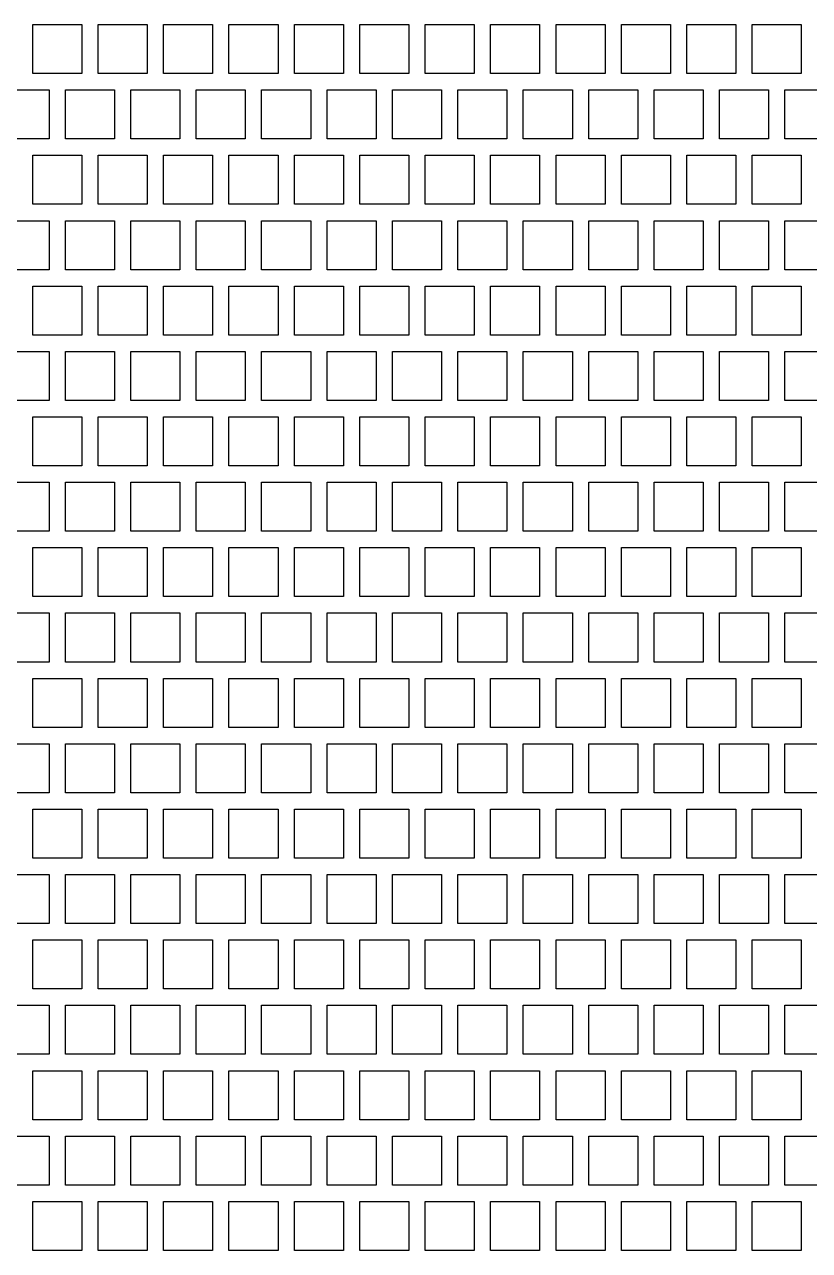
# Model space of a CAD drawing. Header units: metres. Extents: x 32 to 1978, y 32 to 1968.
# Drawn here: x 1250 to 1490, y 1592.5 to 1967.5 of the extents above; entities that cross this region are included whole.
import ezdxf

# ---------------------------------------------------------------- set-up
doc = ezdxf.new("R2010")
doc.units = ezdxf.units.M

msp = doc.modelspace()

# ---------------------------------------------------------------- linework, layer by layer
for points in [[(1252.5, 1952.5), (1252.5, 1967.5), (1267.5, 1967.5), (1267.5, 1952.5), (1252.5, 1952.5), (1252.5, 1952.5)], [(1272.5, 1952.5), (1272.5, 1967.5), (1287.5, 1967.5), (1287.5, 1952.5), (1272.5, 1952.5), (1272.5, 1952.5)], [(1292.5, 1952.5), (1292.5, 1967.5), (1307.5, 1967.5), (1307.5, 1952.5), (1292.5, 1952.5), (1292.5, 1952.5)], [(1312.5, 1952.5), (1312.5, 1967.5), (1327.5, 1967.5), (1327.5, 1952.5), (1312.5, 1952.5), (1312.5, 1952.5)], [(1332.5, 1952.5), (1332.5, 1967.5), (1347.5, 1967.5), (1347.5, 1952.5), (1332.5, 1952.5), (1332.5, 1952.5)], [(1352.5, 1952.5), (1352.5, 1967.5), (1367.5, 1967.5), (1367.5, 1952.5), (1352.5, 1952.5), (1352.5, 1952.5)], [(1372.5, 1952.5), (1372.5, 1967.5), (1387.5, 1967.5), (1387.5, 1952.5), (1372.5, 1952.5), (1372.5, 1952.5)], [(1392.5, 1952.5), (1392.5, 1967.5), (1407.5, 1967.5), (1407.5, 1952.5), (1392.5, 1952.5), (1392.5, 1952.5)], [(1412.5, 1952.5), (1412.5, 1967.5), (1427.5, 1967.5), (1427.5, 1952.5), (1412.5, 1952.5), (1412.5, 1952.5)], [(1432.5, 1952.5), (1432.5, 1967.5), (1447.5, 1967.5), (1447.5, 1952.5), (1432.5, 1952.5), (1432.5, 1952.5)], [(1452.5, 1952.5), (1452.5, 1967.5), (1467.5, 1967.5), (1467.5, 1952.5), (1452.5, 1952.5), (1452.5, 1952.5)], [(1472.5, 1952.5), (1472.5, 1967.5), (1487.5, 1967.5), (1487.5, 1952.5), (1472.5, 1952.5), (1472.5, 1952.5)], [(1242.5, 1932.5), (1242.5, 1947.5), (1257.5, 1947.5), (1257.5, 1932.5), (1242.5, 1932.5), (1242.5, 1932.5)], [(1262.5, 1932.5), (1262.5, 1947.5), (1277.5, 1947.5), (1277.5, 1932.5), (1262.5, 1932.5), (1262.5, 1932.5)], [(1282.5, 1932.5), (1282.5, 1947.5), (1297.5, 1947.5), (1297.5, 1932.5), (1282.5, 1932.5), (1282.5, 1932.5)], [(1302.5, 1932.5), (1302.5, 1947.5), (1317.5, 1947.5), (1317.5, 1932.5), (1302.5, 1932.5), (1302.5, 1932.5)], [(1322.5, 1932.5), (1322.5, 1947.5), (1337.5, 1947.5), (1337.5, 1932.5), (1322.5, 1932.5), (1322.5, 1932.5)], [(1342.5, 1932.5), (1342.5, 1947.5), (1357.5, 1947.5), (1357.5, 1932.5), (1342.5, 1932.5), (1342.5, 1932.5)], [(1362.5, 1932.5), (1362.5, 1947.5), (1377.5, 1947.5), (1377.5, 1932.5), (1362.5, 1932.5), (1362.5, 1932.5)], [(1382.5, 1932.5), (1382.5, 1947.5), (1397.5, 1947.5), (1397.5, 1932.5), (1382.5, 1932.5), (1382.5, 1932.5)], [(1402.5, 1932.5), (1402.5, 1947.5), (1417.5, 1947.5), (1417.5, 1932.5), (1402.5, 1932.5), (1402.5, 1932.5)], [(1422.5, 1932.5), (1422.5, 1947.5), (1437.5, 1947.5), (1437.5, 1932.5), (1422.5, 1932.5), (1422.5, 1932.5)], [(1442.5, 1932.5), (1442.5, 1947.5), (1457.5, 1947.5), (1457.5, 1932.5), (1442.5, 1932.5), (1442.5, 1932.5)], [(1462.5, 1932.5), (1462.5, 1947.5), (1477.5, 1947.5), (1477.5, 1932.5), (1462.5, 1932.5), (1462.5, 1932.5)], [(1482.5, 1932.5), (1482.5, 1947.5), (1497.5, 1947.5), (1497.5, 1932.5), (1482.5, 1932.5), (1482.5, 1932.5)], [(1252.5, 1912.5), (1252.5, 1927.5), (1267.5, 1927.5), (1267.5, 1912.5), (1252.5, 1912.5), (1252.5, 1912.5)], [(1272.5, 1912.5), (1272.5, 1927.5), (1287.5, 1927.5), (1287.5, 1912.5), (1272.5, 1912.5), (1272.5, 1912.5)], [(1292.5, 1912.5), (1292.5, 1927.5), (1307.5, 1927.5), (1307.5, 1912.5), (1292.5, 1912.5), (1292.5, 1912.5)], [(1312.5, 1912.5), (1312.5, 1927.5), (1327.5, 1927.5), (1327.5, 1912.5), (1312.5, 1912.5), (1312.5, 1912.5)], [(1332.5, 1912.5), (1332.5, 1927.5), (1347.5, 1927.5), (1347.5, 1912.5), (1332.5, 1912.5), (1332.5, 1912.5)], [(1352.5, 1912.5), (1352.5, 1927.5), (1367.5, 1927.5), (1367.5, 1912.5), (1352.5, 1912.5), (1352.5, 1912.5)], [(1372.5, 1912.5), (1372.5, 1927.5), (1387.5, 1927.5), (1387.5, 1912.5), (1372.5, 1912.5), (1372.5, 1912.5)], [(1392.5, 1912.5), (1392.5, 1927.5), (1407.5, 1927.5), (1407.5, 1912.5), (1392.5, 1912.5), (1392.5, 1912.5)], [(1412.5, 1912.5), (1412.5, 1927.5), (1427.5, 1927.5), (1427.5, 1912.5), (1412.5, 1912.5), (1412.5, 1912.5)], [(1432.5, 1912.5), (1432.5, 1927.5), (1447.5, 1927.5), (1447.5, 1912.5), (1432.5, 1912.5), (1432.5, 1912.5)], [(1452.5, 1912.5), (1452.5, 1927.5), (1467.5, 1927.5), (1467.5, 1912.5), (1452.5, 1912.5), (1452.5, 1912.5)], [(1472.5, 1912.5), (1472.5, 1927.5), (1487.5, 1927.5), (1487.5, 1912.5), (1472.5, 1912.5), (1472.5, 1912.5)], [(1242.5, 1892.5), (1242.5, 1907.5), (1257.5, 1907.5), (1257.5, 1892.5), (1242.5, 1892.5), (1242.5, 1892.5)], [(1262.5, 1892.5), (1262.5, 1907.5), (1277.5, 1907.5), (1277.5, 1892.5), (1262.5, 1892.5), (1262.5, 1892.5)], [(1282.5, 1892.5), (1282.5, 1907.5), (1297.5, 1907.5), (1297.5, 1892.5), (1282.5, 1892.5), (1282.5, 1892.5)], [(1302.5, 1892.5), (1302.5, 1907.5), (1317.5, 1907.5), (1317.5, 1892.5), (1302.5, 1892.5), (1302.5, 1892.5)], [(1322.5, 1892.5), (1322.5, 1907.5), (1337.5, 1907.5), (1337.5, 1892.5), (1322.5, 1892.5), (1322.5, 1892.5)], [(1342.5, 1892.5), (1342.5, 1907.5), (1357.5, 1907.5), (1357.5, 1892.5), (1342.5, 1892.5), (1342.5, 1892.5)], [(1362.5, 1892.5), (1362.5, 1907.5), (1377.5, 1907.5), (1377.5, 1892.5), (1362.5, 1892.5), (1362.5, 1892.5)], [(1382.5, 1892.5), (1382.5, 1907.5), (1397.5, 1907.5), (1397.5, 1892.5), (1382.5, 1892.5), (1382.5, 1892.5)], [(1402.5, 1892.5), (1402.5, 1907.5), (1417.5, 1907.5), (1417.5, 1892.5), (1402.5, 1892.5), (1402.5, 1892.5)], [(1422.5, 1892.5), (1422.5, 1907.5), (1437.5, 1907.5), (1437.5, 1892.5), (1422.5, 1892.5), (1422.5, 1892.5)], [(1442.5, 1892.5), (1442.5, 1907.5), (1457.5, 1907.5), (1457.5, 1892.5), (1442.5, 1892.5), (1442.5, 1892.5)], [(1462.5, 1892.5), (1462.5, 1907.5), (1477.5, 1907.5), (1477.5, 1892.5), (1462.5, 1892.5), (1462.5, 1892.5)], [(1482.5, 1892.5), (1482.5, 1907.5), (1497.5, 1907.5), (1497.5, 1892.5), (1482.5, 1892.5), (1482.5, 1892.5)], [(1252.5, 1872.5), (1252.5, 1887.5), (1267.5, 1887.5), (1267.5, 1872.5), (1252.5, 1872.5), (1252.5, 1872.5)], [(1272.5, 1872.5), (1272.5, 1887.5), (1287.5, 1887.5), (1287.5, 1872.5), (1272.5, 1872.5), (1272.5, 1872.5)], [(1292.5, 1872.5), (1292.5, 1887.5), (1307.5, 1887.5), (1307.5, 1872.5), (1292.5, 1872.5), (1292.5, 1872.5)], [(1312.5, 1872.5), (1312.5, 1887.5), (1327.5, 1887.5), (1327.5, 1872.5), (1312.5, 1872.5), (1312.5, 1872.5)], [(1332.5, 1872.5), (1332.5, 1887.5), (1347.5, 1887.5), (1347.5, 1872.5), (1332.5, 1872.5), (1332.5, 1872.5)], [(1352.5, 1872.5), (1352.5, 1887.5), (1367.5, 1887.5), (1367.5, 1872.5), (1352.5, 1872.5), (1352.5, 1872.5)], [(1372.5, 1872.5), (1372.5, 1887.5), (1387.5, 1887.5), (1387.5, 1872.5), (1372.5, 1872.5), (1372.5, 1872.5)], [(1392.5, 1872.5), (1392.5, 1887.5), (1407.5, 1887.5), (1407.5, 1872.5), (1392.5, 1872.5), (1392.5, 1872.5)], [(1412.5, 1872.5), (1412.5, 1887.5), (1427.5, 1887.5), (1427.5, 1872.5), (1412.5, 1872.5), (1412.5, 1872.5)], [(1432.5, 1872.5), (1432.5, 1887.5), (1447.5, 1887.5), (1447.5, 1872.5), (1432.5, 1872.5), (1432.5, 1872.5)], [(1452.5, 1872.5), (1452.5, 1887.5), (1467.5, 1887.5), (1467.5, 1872.5), (1452.5, 1872.5), (1452.5, 1872.5)], [(1472.5, 1872.5), (1472.5, 1887.5), (1487.5, 1887.5), (1487.5, 1872.5), (1472.5, 1872.5), (1472.5, 1872.5)], [(1242.5, 1852.5), (1242.5, 1867.5), (1257.5, 1867.5), (1257.5, 1852.5), (1242.5, 1852.5), (1242.5, 1852.5)], [(1262.5, 1852.5), (1262.5, 1867.5), (1277.5, 1867.5), (1277.5, 1852.5), (1262.5, 1852.5), (1262.5, 1852.5)], [(1282.5, 1852.5), (1282.5, 1867.5), (1297.5, 1867.5), (1297.5, 1852.5), (1282.5, 1852.5), (1282.5, 1852.5)], [(1302.5, 1852.5), (1302.5, 1867.5), (1317.5, 1867.5), (1317.5, 1852.5), (1302.5, 1852.5), (1302.5, 1852.5)], [(1322.5, 1852.5), (1322.5, 1867.5), (1337.5, 1867.5), (1337.5, 1852.5), (1322.5, 1852.5), (1322.5, 1852.5)], [(1342.5, 1852.5), (1342.5, 1867.5), (1357.5, 1867.5), (1357.5, 1852.5), (1342.5, 1852.5), (1342.5, 1852.5)], [(1362.5, 1852.5), (1362.5, 1867.5), (1377.5, 1867.5), (1377.5, 1852.5), (1362.5, 1852.5), (1362.5, 1852.5)], [(1382.5, 1852.5), (1382.5, 1867.5), (1397.5, 1867.5), (1397.5, 1852.5), (1382.5, 1852.5), (1382.5, 1852.5)], [(1402.5, 1852.5), (1402.5, 1867.5), (1417.5, 1867.5), (1417.5, 1852.5), (1402.5, 1852.5), (1402.5, 1852.5)], [(1422.5, 1852.5), (1422.5, 1867.5), (1437.5, 1867.5), (1437.5, 1852.5), (1422.5, 1852.5), (1422.5, 1852.5)], [(1442.5, 1852.5), (1442.5, 1867.5), (1457.5, 1867.5), (1457.5, 1852.5), (1442.5, 1852.5), (1442.5, 1852.5)], [(1462.5, 1852.5), (1462.5, 1867.5), (1477.5, 1867.5), (1477.5, 1852.5), (1462.5, 1852.5), (1462.5, 1852.5)], [(1482.5, 1852.5), (1482.5, 1867.5), (1497.5, 1867.5), (1497.5, 1852.5), (1482.5, 1852.5), (1482.5, 1852.5)], [(1252.5, 1832.5), (1252.5, 1847.5), (1267.5, 1847.5), (1267.5, 1832.5), (1252.5, 1832.5), (1252.5, 1832.5)], [(1272.5, 1832.5), (1272.5, 1847.5), (1287.5, 1847.5), (1287.5, 1832.5), (1272.5, 1832.5), (1272.5, 1832.5)], [(1292.5, 1832.5), (1292.5, 1847.5), (1307.5, 1847.5), (1307.5, 1832.5), (1292.5, 1832.5), (1292.5, 1832.5)], [(1312.5, 1832.5), (1312.5, 1847.5), (1327.5, 1847.5), (1327.5, 1832.5), (1312.5, 1832.5), (1312.5, 1832.5)], [(1332.5, 1832.5), (1332.5, 1847.5), (1347.5, 1847.5), (1347.5, 1832.5), (1332.5, 1832.5), (1332.5, 1832.5)], [(1352.5, 1832.5), (1352.5, 1847.5), (1367.5, 1847.5), (1367.5, 1832.5), (1352.5, 1832.5), (1352.5, 1832.5)], [(1372.5, 1832.5), (1372.5, 1847.5), (1387.5, 1847.5), (1387.5, 1832.5), (1372.5, 1832.5), (1372.5, 1832.5)], [(1392.5, 1832.5), (1392.5, 1847.5), (1407.5, 1847.5), (1407.5, 1832.5), (1392.5, 1832.5), (1392.5, 1832.5)], [(1412.5, 1832.5), (1412.5, 1847.5), (1427.5, 1847.5), (1427.5, 1832.5), (1412.5, 1832.5), (1412.5, 1832.5)], [(1432.5, 1832.5), (1432.5, 1847.5), (1447.5, 1847.5), (1447.5, 1832.5), (1432.5, 1832.5), (1432.5, 1832.5)], [(1452.5, 1832.5), (1452.5, 1847.5), (1467.5, 1847.5), (1467.5, 1832.5), (1452.5, 1832.5), (1452.5, 1832.5)], [(1472.5, 1832.5), (1472.5, 1847.5), (1487.5, 1847.5), (1487.5, 1832.5), (1472.5, 1832.5), (1472.5, 1832.5)], [(1242.5, 1812.5), (1242.5, 1827.5), (1257.5, 1827.5), (1257.5, 1812.5), (1242.5, 1812.5), (1242.5, 1812.5)], [(1262.5, 1812.5), (1262.5, 1827.5), (1277.5, 1827.5), (1277.5, 1812.5), (1262.5, 1812.5), (1262.5, 1812.5)], [(1282.5, 1812.5), (1282.5, 1827.5), (1297.5, 1827.5), (1297.5, 1812.5), (1282.5, 1812.5), (1282.5, 1812.5)], [(1302.5, 1812.5), (1302.5, 1827.5), (1317.5, 1827.5), (1317.5, 1812.5), (1302.5, 1812.5), (1302.5, 1812.5)], [(1322.5, 1812.5), (1322.5, 1827.5), (1337.5, 1827.5), (1337.5, 1812.5), (1322.5, 1812.5), (1322.5, 1812.5)], [(1342.5, 1812.5), (1342.5, 1827.5), (1357.5, 1827.5), (1357.5, 1812.5), (1342.5, 1812.5), (1342.5, 1812.5)], [(1362.5, 1812.5), (1362.5, 1827.5), (1377.5, 1827.5), (1377.5, 1812.5), (1362.5, 1812.5), (1362.5, 1812.5)], [(1382.5, 1812.5), (1382.5, 1827.5), (1397.5, 1827.5), (1397.5, 1812.5), (1382.5, 1812.5), (1382.5, 1812.5)], [(1402.5, 1812.5), (1402.5, 1827.5), (1417.5, 1827.5), (1417.5, 1812.5), (1402.5, 1812.5), (1402.5, 1812.5)], [(1422.5, 1812.5), (1422.5, 1827.5), (1437.5, 1827.5), (1437.5, 1812.5), (1422.5, 1812.5), (1422.5, 1812.5)], [(1442.5, 1812.5), (1442.5, 1827.5), (1457.5, 1827.5), (1457.5, 1812.5), (1442.5, 1812.5), (1442.5, 1812.5)], [(1462.5, 1812.5), (1462.5, 1827.5), (1477.5, 1827.5), (1477.5, 1812.5), (1462.5, 1812.5), (1462.5, 1812.5)], [(1482.5, 1812.5), (1482.5, 1827.5), (1497.5, 1827.5), (1497.5, 1812.5), (1482.5, 1812.5), (1482.5, 1812.5)], [(1252.5, 1792.5), (1252.5, 1807.5), (1267.5, 1807.5), (1267.5, 1792.5), (1252.5, 1792.5), (1252.5, 1792.5)], [(1272.5, 1792.5), (1272.5, 1807.5), (1287.5, 1807.5), (1287.5, 1792.5), (1272.5, 1792.5), (1272.5, 1792.5)], [(1292.5, 1792.5), (1292.5, 1807.5), (1307.5, 1807.5), (1307.5, 1792.5), (1292.5, 1792.5), (1292.5, 1792.5)], [(1312.5, 1792.5), (1312.5, 1807.5), (1327.5, 1807.5), (1327.5, 1792.5), (1312.5, 1792.5), (1312.5, 1792.5)], [(1332.5, 1792.5), (1332.5, 1807.5), (1347.5, 1807.5), (1347.5, 1792.5), (1332.5, 1792.5), (1332.5, 1792.5)], [(1352.5, 1792.5), (1352.5, 1807.5), (1367.5, 1807.5), (1367.5, 1792.5), (1352.5, 1792.5), (1352.5, 1792.5)], [(1372.5, 1792.5), (1372.5, 1807.5), (1387.5, 1807.5), (1387.5, 1792.5), (1372.5, 1792.5), (1372.5, 1792.5)], [(1392.5, 1792.5), (1392.5, 1807.5), (1407.5, 1807.5), (1407.5, 1792.5), (1392.5, 1792.5), (1392.5, 1792.5)], [(1412.5, 1792.5), (1412.5, 1807.5), (1427.5, 1807.5), (1427.5, 1792.5), (1412.5, 1792.5), (1412.5, 1792.5)], [(1432.5, 1792.5), (1432.5, 1807.5), (1447.5, 1807.5), (1447.5, 1792.5), (1432.5, 1792.5), (1432.5, 1792.5)], [(1452.5, 1792.5), (1452.5, 1807.5), (1467.5, 1807.5), (1467.5, 1792.5), (1452.5, 1792.5), (1452.5, 1792.5)], [(1472.5, 1792.5), (1472.5, 1807.5), (1487.5, 1807.5), (1487.5, 1792.5), (1472.5, 1792.5), (1472.5, 1792.5)], [(1242.5, 1772.5), (1242.5, 1787.5), (1257.5, 1787.5), (1257.5, 1772.5), (1242.5, 1772.5), (1242.5, 1772.5)], [(1262.5, 1772.5), (1262.5, 1787.5), (1277.5, 1787.5), (1277.5, 1772.5), (1262.5, 1772.5), (1262.5, 1772.5)], [(1282.5, 1772.5), (1282.5, 1787.5), (1297.5, 1787.5), (1297.5, 1772.5), (1282.5, 1772.5), (1282.5, 1772.5)], [(1302.5, 1772.5), (1302.5, 1787.5), (1317.5, 1787.5), (1317.5, 1772.5), (1302.5, 1772.5), (1302.5, 1772.5)], [(1322.5, 1772.5), (1322.5, 1787.5), (1337.5, 1787.5), (1337.5, 1772.5), (1322.5, 1772.5), (1322.5, 1772.5)], [(1342.5, 1772.5), (1342.5, 1787.5), (1357.5, 1787.5), (1357.5, 1772.5), (1342.5, 1772.5), (1342.5, 1772.5)], [(1362.5, 1772.5), (1362.5, 1787.5), (1377.5, 1787.5), (1377.5, 1772.5), (1362.5, 1772.5), (1362.5, 1772.5)], [(1382.5, 1772.5), (1382.5, 1787.5), (1397.5, 1787.5), (1397.5, 1772.5), (1382.5, 1772.5), (1382.5, 1772.5)], [(1402.5, 1772.5), (1402.5, 1787.5), (1417.5, 1787.5), (1417.5, 1772.5), (1402.5, 1772.5), (1402.5, 1772.5)], [(1422.5, 1772.5), (1422.5, 1787.5), (1437.5, 1787.5), (1437.5, 1772.5), (1422.5, 1772.5), (1422.5, 1772.5)], [(1442.5, 1772.5), (1442.5, 1787.5), (1457.5, 1787.5), (1457.5, 1772.5), (1442.5, 1772.5), (1442.5, 1772.5)], [(1462.5, 1772.5), (1462.5, 1787.5), (1477.5, 1787.5), (1477.5, 1772.5), (1462.5, 1772.5), (1462.5, 1772.5)], [(1482.5, 1772.5), (1482.5, 1787.5), (1497.5, 1787.5), (1497.5, 1772.5), (1482.5, 1772.5), (1482.5, 1772.5)], [(1252.5, 1752.5), (1252.5, 1767.5), (1267.5, 1767.5), (1267.5, 1752.5), (1252.5, 1752.5), (1252.5, 1752.5)], [(1272.5, 1752.5), (1272.5, 1767.5), (1287.5, 1767.5), (1287.5, 1752.5), (1272.5, 1752.5), (1272.5, 1752.5)], [(1292.5, 1752.5), (1292.5, 1767.5), (1307.5, 1767.5), (1307.5, 1752.5), (1292.5, 1752.5), (1292.5, 1752.5)], [(1312.5, 1752.5), (1312.5, 1767.5), (1327.5, 1767.5), (1327.5, 1752.5), (1312.5, 1752.5), (1312.5, 1752.5)], [(1332.5, 1752.5), (1332.5, 1767.5), (1347.5, 1767.5), (1347.5, 1752.5), (1332.5, 1752.5), (1332.5, 1752.5)], [(1352.5, 1752.5), (1352.5, 1767.5), (1367.5, 1767.5), (1367.5, 1752.5), (1352.5, 1752.5), (1352.5, 1752.5)], [(1372.5, 1752.5), (1372.5, 1767.5), (1387.5, 1767.5), (1387.5, 1752.5), (1372.5, 1752.5), (1372.5, 1752.5)], [(1392.5, 1752.5), (1392.5, 1767.5), (1407.5, 1767.5), (1407.5, 1752.5), (1392.5, 1752.5), (1392.5, 1752.5)], [(1412.5, 1752.5), (1412.5, 1767.5), (1427.5, 1767.5), (1427.5, 1752.5), (1412.5, 1752.5), (1412.5, 1752.5)], [(1432.5, 1752.5), (1432.5, 1767.5), (1447.5, 1767.5), (1447.5, 1752.5), (1432.5, 1752.5), (1432.5, 1752.5)], [(1452.5, 1752.5), (1452.5, 1767.5), (1467.5, 1767.5), (1467.5, 1752.5), (1452.5, 1752.5), (1452.5, 1752.5)], [(1472.5, 1752.5), (1472.5, 1767.5), (1487.5, 1767.5), (1487.5, 1752.5), (1472.5, 1752.5), (1472.5, 1752.5)], [(1242.5, 1732.5), (1242.5, 1747.5), (1257.5, 1747.5), (1257.5, 1732.5), (1242.5, 1732.5), (1242.5, 1732.5)], [(1262.5, 1732.5), (1262.5, 1747.5), (1277.5, 1747.5), (1277.5, 1732.5), (1262.5, 1732.5), (1262.5, 1732.5)], [(1282.5, 1732.5), (1282.5, 1747.5), (1297.5, 1747.5), (1297.5, 1732.5), (1282.5, 1732.5), (1282.5, 1732.5)], [(1302.5, 1732.5), (1302.5, 1747.5), (1317.5, 1747.5), (1317.5, 1732.5), (1302.5, 1732.5), (1302.5, 1732.5)], [(1322.5, 1732.5), (1322.5, 1747.5), (1337.5, 1747.5), (1337.5, 1732.5), (1322.5, 1732.5), (1322.5, 1732.5)], [(1342.5, 1732.5), (1342.5, 1747.5), (1357.5, 1747.5), (1357.5, 1732.5), (1342.5, 1732.5), (1342.5, 1732.5)], [(1362.5, 1732.5), (1362.5, 1747.5), (1377.5, 1747.5), (1377.5, 1732.5), (1362.5, 1732.5), (1362.5, 1732.5)], [(1382.5, 1732.5), (1382.5, 1747.5), (1397.5, 1747.5), (1397.5, 1732.5), (1382.5, 1732.5), (1382.5, 1732.5)], [(1402.5, 1732.5), (1402.5, 1747.5), (1417.5, 1747.5), (1417.5, 1732.5), (1402.5, 1732.5), (1402.5, 1732.5)], [(1422.5, 1732.5), (1422.5, 1747.5), (1437.5, 1747.5), (1437.5, 1732.5), (1422.5, 1732.5), (1422.5, 1732.5)], [(1442.5, 1732.5), (1442.5, 1747.5), (1457.5, 1747.5), (1457.5, 1732.5), (1442.5, 1732.5), (1442.5, 1732.5)], [(1462.5, 1732.5), (1462.5, 1747.5), (1477.5, 1747.5), (1477.5, 1732.5), (1462.5, 1732.5), (1462.5, 1732.5)], [(1482.5, 1732.5), (1482.5, 1747.5), (1497.5, 1747.5), (1497.5, 1732.5), (1482.5, 1732.5), (1482.5, 1732.5)], [(1252.5, 1712.5), (1252.5, 1727.5), (1267.5, 1727.5), (1267.5, 1712.5), (1252.5, 1712.5), (1252.5, 1712.5)], [(1272.5, 1712.5), (1272.5, 1727.5), (1287.5, 1727.5), (1287.5, 1712.5), (1272.5, 1712.5), (1272.5, 1712.5)], [(1292.5, 1712.5), (1292.5, 1727.5), (1307.5, 1727.5), (1307.5, 1712.5), (1292.5, 1712.5), (1292.5, 1712.5)], [(1312.5, 1712.5), (1312.5, 1727.5), (1327.5, 1727.5), (1327.5, 1712.5), (1312.5, 1712.5), (1312.5, 1712.5)], [(1332.5, 1712.5), (1332.5, 1727.5), (1347.5, 1727.5), (1347.5, 1712.5), (1332.5, 1712.5), (1332.5, 1712.5)], [(1352.5, 1712.5), (1352.5, 1727.5), (1367.5, 1727.5), (1367.5, 1712.5), (1352.5, 1712.5), (1352.5, 1712.5)], [(1372.5, 1712.5), (1372.5, 1727.5), (1387.5, 1727.5), (1387.5, 1712.5), (1372.5, 1712.5), (1372.5, 1712.5)], [(1392.5, 1712.5), (1392.5, 1727.5), (1407.5, 1727.5), (1407.5, 1712.5), (1392.5, 1712.5), (1392.5, 1712.5)], [(1412.5, 1712.5), (1412.5, 1727.5), (1427.5, 1727.5), (1427.5, 1712.5), (1412.5, 1712.5), (1412.5, 1712.5)], [(1432.5, 1712.5), (1432.5, 1727.5), (1447.5, 1727.5), (1447.5, 1712.5), (1432.5, 1712.5), (1432.5, 1712.5)], [(1452.5, 1712.5), (1452.5, 1727.5), (1467.5, 1727.5), (1467.5, 1712.5), (1452.5, 1712.5), (1452.5, 1712.5)], [(1472.5, 1712.5), (1472.5, 1727.5), (1487.5, 1727.5), (1487.5, 1712.5), (1472.5, 1712.5), (1472.5, 1712.5)], [(1242.5, 1692.5), (1242.5, 1707.5), (1257.5, 1707.5), (1257.5, 1692.5), (1242.5, 1692.5), (1242.5, 1692.5)], [(1262.5, 1692.5), (1262.5, 1707.5), (1277.5, 1707.5), (1277.5, 1692.5), (1262.5, 1692.5), (1262.5, 1692.5)], [(1282.5, 1692.5), (1282.5, 1707.5), (1297.5, 1707.5), (1297.5, 1692.5), (1282.5, 1692.5), (1282.5, 1692.5)], [(1302.5, 1692.5), (1302.5, 1707.5), (1317.5, 1707.5), (1317.5, 1692.5), (1302.5, 1692.5), (1302.5, 1692.5)], [(1322.5, 1692.5), (1322.5, 1707.5), (1337.5, 1707.5), (1337.5, 1692.5), (1322.5, 1692.5), (1322.5, 1692.5)], [(1342.5, 1692.5), (1342.5, 1707.5), (1357.5, 1707.5), (1357.5, 1692.5), (1342.5, 1692.5), (1342.5, 1692.5)], [(1362.5, 1692.5), (1362.5, 1707.5), (1377.5, 1707.5), (1377.5, 1692.5), (1362.5, 1692.5), (1362.5, 1692.5)], [(1382.5, 1692.5), (1382.5, 1707.5), (1397.5, 1707.5), (1397.5, 1692.5), (1382.5, 1692.5), (1382.5, 1692.5)], [(1402.5, 1692.5), (1402.5, 1707.5), (1417.5, 1707.5), (1417.5, 1692.5), (1402.5, 1692.5), (1402.5, 1692.5)], [(1422.5, 1692.5), (1422.5, 1707.5), (1437.5, 1707.5), (1437.5, 1692.5), (1422.5, 1692.5), (1422.5, 1692.5)], [(1442.5, 1692.5), (1442.5, 1707.5), (1457.5, 1707.5), (1457.5, 1692.5), (1442.5, 1692.5), (1442.5, 1692.5)], [(1462.5, 1692.5), (1462.5, 1707.5), (1477.5, 1707.5), (1477.5, 1692.5), (1462.5, 1692.5), (1462.5, 1692.5)], [(1482.5, 1692.5), (1482.5, 1707.5), (1497.5, 1707.5), (1497.5, 1692.5), (1482.5, 1692.5), (1482.5, 1692.5)], [(1252.5, 1672.5), (1252.5, 1687.5), (1267.5, 1687.5), (1267.5, 1672.5), (1252.5, 1672.5), (1252.5, 1672.5)], [(1272.5, 1672.5), (1272.5, 1687.5), (1287.5, 1687.5), (1287.5, 1672.5), (1272.5, 1672.5), (1272.5, 1672.5)], [(1292.5, 1672.5), (1292.5, 1687.5), (1307.5, 1687.5), (1307.5, 1672.5), (1292.5, 1672.5), (1292.5, 1672.5)], [(1312.5, 1672.5), (1312.5, 1687.5), (1327.5, 1687.5), (1327.5, 1672.5), (1312.5, 1672.5), (1312.5, 1672.5)], [(1332.5, 1672.5), (1332.5, 1687.5), (1347.5, 1687.5), (1347.5, 1672.5), (1332.5, 1672.5), (1332.5, 1672.5)], [(1352.5, 1672.5), (1352.5, 1687.5), (1367.5, 1687.5), (1367.5, 1672.5), (1352.5, 1672.5), (1352.5, 1672.5)], [(1372.5, 1672.5), (1372.5, 1687.5), (1387.5, 1687.5), (1387.5, 1672.5), (1372.5, 1672.5), (1372.5, 1672.5)], [(1392.5, 1672.5), (1392.5, 1687.5), (1407.5, 1687.5), (1407.5, 1672.5), (1392.5, 1672.5), (1392.5, 1672.5)], [(1412.5, 1672.5), (1412.5, 1687.5), (1427.5, 1687.5), (1427.5, 1672.5), (1412.5, 1672.5), (1412.5, 1672.5)], [(1432.5, 1672.5), (1432.5, 1687.5), (1447.5, 1687.5), (1447.5, 1672.5), (1432.5, 1672.5), (1432.5, 1672.5)], [(1452.5, 1672.5), (1452.5, 1687.5), (1467.5, 1687.5), (1467.5, 1672.5), (1452.5, 1672.5), (1452.5, 1672.5)], [(1472.5, 1672.5), (1472.5, 1687.5), (1487.5, 1687.5), (1487.5, 1672.5), (1472.5, 1672.5), (1472.5, 1672.5)], [(1242.5, 1652.5), (1242.5, 1667.5), (1257.5, 1667.5), (1257.5, 1652.5), (1242.5, 1652.5), (1242.5, 1652.5)], [(1262.5, 1652.5), (1262.5, 1667.5), (1277.5, 1667.5), (1277.5, 1652.5), (1262.5, 1652.5), (1262.5, 1652.5)], [(1282.5, 1652.5), (1282.5, 1667.5), (1297.5, 1667.5), (1297.5, 1652.5), (1282.5, 1652.5), (1282.5, 1652.5)], [(1302.5, 1652.5), (1302.5, 1667.5), (1317.5, 1667.5), (1317.5, 1652.5), (1302.5, 1652.5), (1302.5, 1652.5)], [(1322.5, 1652.5), (1322.5, 1667.5), (1337.5, 1667.5), (1337.5, 1652.5), (1322.5, 1652.5), (1322.5, 1652.5)], [(1342.5, 1652.5), (1342.5, 1667.5), (1357.5, 1667.5), (1357.5, 1652.5), (1342.5, 1652.5), (1342.5, 1652.5)], [(1362.5, 1652.5), (1362.5, 1667.5), (1377.5, 1667.5), (1377.5, 1652.5), (1362.5, 1652.5), (1362.5, 1652.5)], [(1382.5, 1652.5), (1382.5, 1667.5), (1397.5, 1667.5), (1397.5, 1652.5), (1382.5, 1652.5), (1382.5, 1652.5)], [(1402.5, 1652.5), (1402.5, 1667.5), (1417.5, 1667.5), (1417.5, 1652.5), (1402.5, 1652.5), (1402.5, 1652.5)], [(1422.5, 1652.5), (1422.5, 1667.5), (1437.5, 1667.5), (1437.5, 1652.5), (1422.5, 1652.5), (1422.5, 1652.5)], [(1442.5, 1652.5), (1442.5, 1667.5), (1457.5, 1667.5), (1457.5, 1652.5), (1442.5, 1652.5), (1442.5, 1652.5)], [(1462.5, 1652.5), (1462.5, 1667.5), (1477.5, 1667.5), (1477.5, 1652.5), (1462.5, 1652.5), (1462.5, 1652.5)], [(1482.5, 1652.5), (1482.5, 1667.5), (1497.5, 1667.5), (1497.5, 1652.5), (1482.5, 1652.5), (1482.5, 1652.5)], [(1252.5, 1632.5), (1252.5, 1647.5), (1267.5, 1647.5), (1267.5, 1632.5), (1252.5, 1632.5), (1252.5, 1632.5)], [(1272.5, 1632.5), (1272.5, 1647.5), (1287.5, 1647.5), (1287.5, 1632.5), (1272.5, 1632.5), (1272.5, 1632.5)], [(1292.5, 1632.5), (1292.5, 1647.5), (1307.5, 1647.5), (1307.5, 1632.5), (1292.5, 1632.5), (1292.5, 1632.5)], [(1312.5, 1632.5), (1312.5, 1647.5), (1327.5, 1647.5), (1327.5, 1632.5), (1312.5, 1632.5), (1312.5, 1632.5)], [(1332.5, 1632.5), (1332.5, 1647.5), (1347.5, 1647.5), (1347.5, 1632.5), (1332.5, 1632.5), (1332.5, 1632.5)], [(1352.5, 1632.5), (1352.5, 1647.5), (1367.5, 1647.5), (1367.5, 1632.5), (1352.5, 1632.5), (1352.5, 1632.5)], [(1372.5, 1632.5), (1372.5, 1647.5), (1387.5, 1647.5), (1387.5, 1632.5), (1372.5, 1632.5), (1372.5, 1632.5)], [(1392.5, 1632.5), (1392.5, 1647.5), (1407.5, 1647.5), (1407.5, 1632.5), (1392.5, 1632.5), (1392.5, 1632.5)], [(1412.5, 1632.5), (1412.5, 1647.5), (1427.5, 1647.5), (1427.5, 1632.5), (1412.5, 1632.5), (1412.5, 1632.5)], [(1432.5, 1632.5), (1432.5, 1647.5), (1447.5, 1647.5), (1447.5, 1632.5), (1432.5, 1632.5), (1432.5, 1632.5)], [(1452.5, 1632.5), (1452.5, 1647.5), (1467.5, 1647.5), (1467.5, 1632.5), (1452.5, 1632.5), (1452.5, 1632.5)], [(1472.5, 1632.5), (1472.5, 1647.5), (1487.5, 1647.5), (1487.5, 1632.5), (1472.5, 1632.5), (1472.5, 1632.5)], [(1242.5, 1612.5), (1242.5, 1627.5), (1257.5, 1627.5), (1257.5, 1612.5), (1242.5, 1612.5), (1242.5, 1612.5)], [(1262.5, 1612.5), (1262.5, 1627.5), (1277.5, 1627.5), (1277.5, 1612.5), (1262.5, 1612.5), (1262.5, 1612.5)], [(1282.5, 1612.5), (1282.5, 1627.5), (1297.5, 1627.5), (1297.5, 1612.5), (1282.5, 1612.5), (1282.5, 1612.5)], [(1302.5, 1612.5), (1302.5, 1627.5), (1317.5, 1627.5), (1317.5, 1612.5), (1302.5, 1612.5), (1302.5, 1612.5)], [(1322.5, 1612.5), (1322.5, 1627.5), (1337.5, 1627.5), (1337.5, 1612.5), (1322.5, 1612.5), (1322.5, 1612.5)], [(1342.5, 1612.5), (1342.5, 1627.5), (1357.5, 1627.5), (1357.5, 1612.5), (1342.5, 1612.5), (1342.5, 1612.5)], [(1362.5, 1612.5), (1362.5, 1627.5), (1377.5, 1627.5), (1377.5, 1612.5), (1362.5, 1612.5), (1362.5, 1612.5)], [(1382.5, 1612.5), (1382.5, 1627.5), (1397.5, 1627.5), (1397.5, 1612.5), (1382.5, 1612.5), (1382.5, 1612.5)], [(1402.5, 1612.5), (1402.5, 1627.5), (1417.5, 1627.5), (1417.5, 1612.5), (1402.5, 1612.5), (1402.5, 1612.5)], [(1422.5, 1612.5), (1422.5, 1627.5), (1437.5, 1627.5), (1437.5, 1612.5), (1422.5, 1612.5), (1422.5, 1612.5)], [(1442.5, 1612.5), (1442.5, 1627.5), (1457.5, 1627.5), (1457.5, 1612.5), (1442.5, 1612.5), (1442.5, 1612.5)], [(1462.5, 1612.5), (1462.5, 1627.5), (1477.5, 1627.5), (1477.5, 1612.5), (1462.5, 1612.5), (1462.5, 1612.5)], [(1482.5, 1612.5), (1482.5, 1627.5), (1497.5, 1627.5), (1497.5, 1612.5), (1482.5, 1612.5), (1482.5, 1612.5)], [(1252.5, 1592.5), (1252.5, 1607.5), (1267.5, 1607.5), (1267.5, 1592.5), (1252.5, 1592.5), (1252.5, 1592.5)], [(1272.5, 1592.5), (1272.5, 1607.5), (1287.5, 1607.5), (1287.5, 1592.5), (1272.5, 1592.5), (1272.5, 1592.5)], [(1292.5, 1592.5), (1292.5, 1607.5), (1307.5, 1607.5), (1307.5, 1592.5), (1292.5, 1592.5), (1292.5, 1592.5)], [(1312.5, 1592.5), (1312.5, 1607.5), (1327.5, 1607.5), (1327.5, 1592.5), (1312.5, 1592.5), (1312.5, 1592.5)], [(1332.5, 1592.5), (1332.5, 1607.5), (1347.5, 1607.5), (1347.5, 1592.5), (1332.5, 1592.5), (1332.5, 1592.5)], [(1352.5, 1592.5), (1352.5, 1607.5), (1367.5, 1607.5), (1367.5, 1592.5), (1352.5, 1592.5), (1352.5, 1592.5)], [(1372.5, 1592.5), (1372.5, 1607.5), (1387.5, 1607.5), (1387.5, 1592.5), (1372.5, 1592.5), (1372.5, 1592.5)], [(1392.5, 1592.5), (1392.5, 1607.5), (1407.5, 1607.5), (1407.5, 1592.5), (1392.5, 1592.5), (1392.5, 1592.5)], [(1412.5, 1592.5), (1412.5, 1607.5), (1427.5, 1607.5), (1427.5, 1592.5), (1412.5, 1592.5), (1412.5, 1592.5)], [(1432.5, 1592.5), (1432.5, 1607.5), (1447.5, 1607.5), (1447.5, 1592.5), (1432.5, 1592.5), (1432.5, 1592.5)], [(1452.5, 1592.5), (1452.5, 1607.5), (1467.5, 1607.5), (1467.5, 1592.5), (1452.5, 1592.5), (1452.5, 1592.5)], [(1472.5, 1592.5), (1472.5, 1607.5), (1487.5, 1607.5), (1487.5, 1592.5), (1472.5, 1592.5), (1472.5, 1592.5)]]:
    msp.add_lwpolyline(points)

doc.saveas('drawing.dxf')
